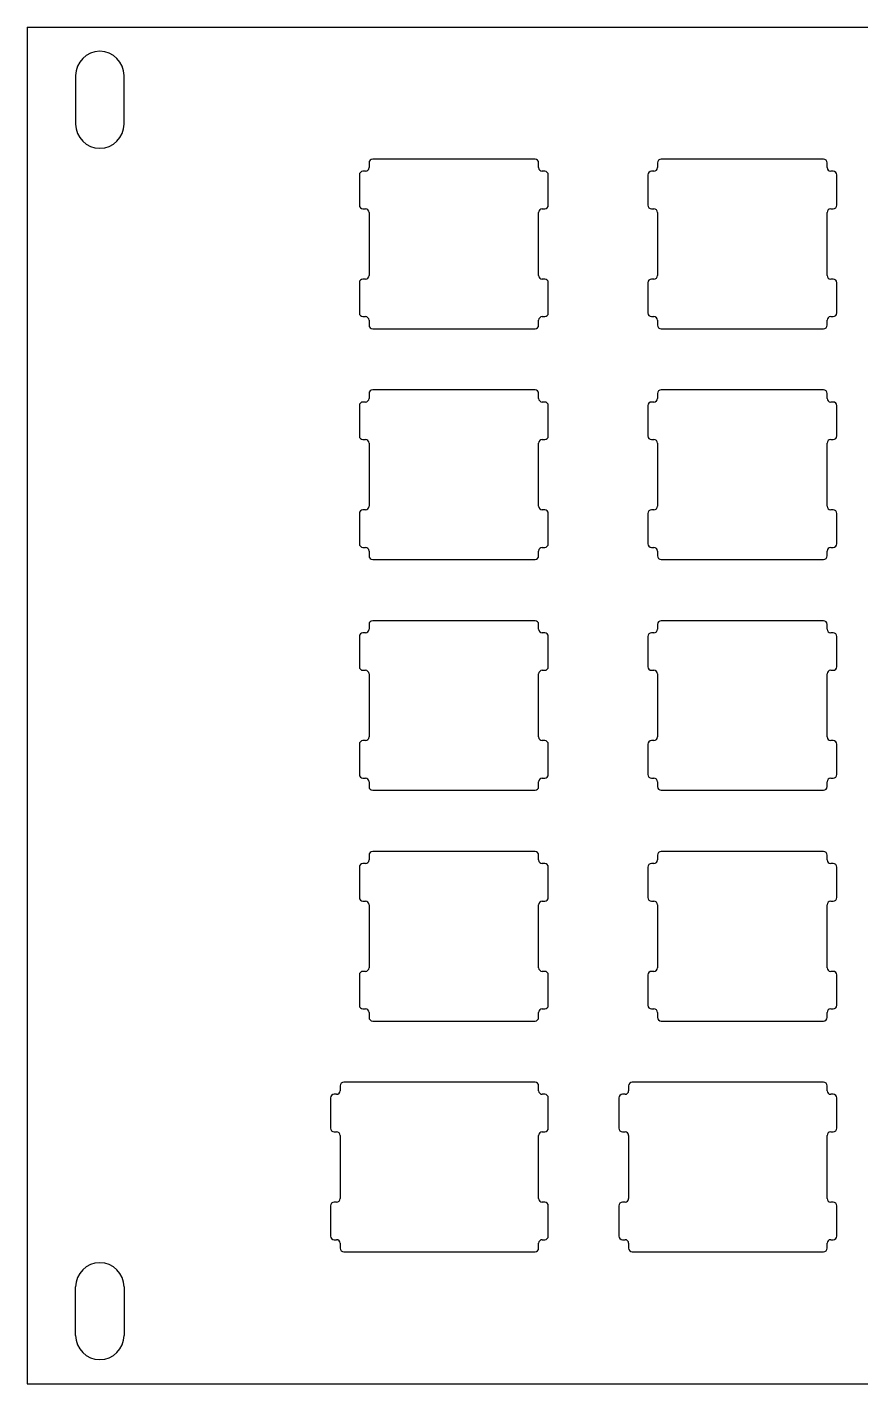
# Model space of a CAD drawing. Header units: millimetres. Extents: x 76 to 406, y 79 to 191.
# Drawn here: x 75.9 to 144.8, y 79.5 to 191.5 of the extents above; entities that cross this region are included whole.
import ezdxf

# ---------------------------------------------------------------- set-up
doc = ezdxf.new("R2010")
doc.units = ezdxf.units.MM
doc.header["$MEASUREMENT"] = 0
doc.layers.add('VISIBLE', color=7, linetype='Continuous', lineweight=0)

# ---------------------------------------------------------------- blocks, each defined once
blk = doc.blocks.new('Block_0')
at = {"layer": 'VISIBLE', "color": 7, "lineweight": 25}
for p, q in [((75.95, 191.47), (75.95, 79.47)), ((75.95, 191.47), (405.95, 191.47)), ((79.95, 187.47), (79.95, 183.47)), ((83.95, 183.47), (83.95, 187.47)), ((79.95, 83.47), (79.95, 87.47)), ((83.95, 87.47), (83.95, 83.47)), ((75.95, 79.47), (405.95, 79.47))]:
    blk.add_line(p, q, dxfattribs=at)
for points in [[(83.95, 187.47), (83.95, 188.57), (83.05, 189.47), (81.95, 189.47), (80.84, 189.47), (79.95, 188.57), (79.95, 187.47)], [(79.95, 183.47), (79.95, 182.36), (80.84, 181.47), (81.95, 181.47), (83.05, 181.47), (83.95, 182.36), (83.95, 183.47)], [(83.95, 87.47), (83.95, 88.57), (83.05, 89.47), (81.95, 89.47), (80.84, 89.47), (79.95, 88.57), (79.95, 87.47)], [(79.95, 83.47), (79.95, 82.36), (80.84, 81.47), (81.95, 81.47), (83.05, 81.47), (83.95, 82.36), (83.95, 83.47)]]:
    blk.add_open_spline(points, degree=3, knots=[0, 0, 0, 0, 1, 1, 1, 2, 2, 2, 2], dxfattribs=at)
blk = doc.blocks.new('Block_1')
at = {"layer": 'VISIBLE', "color": 7, "lineweight": 25}
for p, q in [((117.87, 180.57), (104.47, 180.57)), ((141.68, 180.57), (128.28, 180.57)), ((103.37, 179.27), (103.37, 176.77)), ((103.87, 179.57), (103.67, 179.57)), ((104.17, 180.27), (104.17, 179.87)), ((118.17, 179.87), (118.17, 180.27)), ((118.67, 179.57), (118.47, 179.57)), ((118.97, 176.77), (118.97, 179.27)), ((127.18, 179.27), (127.18, 176.77)), ((127.68, 179.57), (127.48, 179.57)), ((127.98, 180.27), (127.98, 179.87)), ((141.98, 179.87), (141.98, 180.27)), ((142.48, 179.57), (142.28, 179.57)), ((142.78, 176.77), (142.78, 179.27)), ((103.67, 176.47), (103.87, 176.47)), ((104.17, 176.17), (104.17, 170.97)), ((118.17, 170.97), (118.17, 176.17)), ((118.47, 176.47), (118.67, 176.47)), ((127.48, 176.47), (127.68, 176.47)), ((127.98, 176.17), (127.98, 170.97)), ((141.98, 170.97), (141.98, 176.17)), ((142.28, 176.47), (142.48, 176.47)), ((103.37, 170.37), (103.37, 167.87)), ((103.87, 170.67), (103.67, 170.67)), ((118.67, 170.67), (118.47, 170.67)), ((118.97, 167.87), (118.97, 170.37)), ((127.18, 170.37), (127.18, 167.87)), ((127.68, 170.67), (127.48, 170.67)), ((142.48, 170.67), (142.28, 170.67)), ((142.78, 167.87), (142.78, 170.37)), ((103.67, 167.57), (103.87, 167.57)), ((104.17, 167.27), (104.17, 166.87)), ((118.17, 166.87), (118.17, 167.27)), ((118.47, 167.57), (118.67, 167.57)), ((127.48, 167.57), (127.68, 167.57)), ((127.98, 167.27), (127.98, 166.87)), ((141.98, 166.87), (141.98, 167.27)), ((142.28, 167.57), (142.48, 167.57)), ((104.47, 166.57), (117.87, 166.57)), ((128.28, 166.57), (141.68, 166.57)), ((117.87, 161.52), (104.47, 161.52)), ((141.68, 161.52), (128.28, 161.52)), ((103.37, 160.22), (103.37, 157.72)), ((103.87, 160.52), (103.67, 160.52)), ((104.17, 161.22), (104.17, 160.82)), ((118.17, 160.82), (118.17, 161.22)), ((118.67, 160.52), (118.47, 160.52)), ((118.97, 157.72), (118.97, 160.22)), ((127.18, 160.22), (127.18, 157.72)), ((127.68, 160.52), (127.48, 160.52)), ((127.98, 161.22), (127.98, 160.82)), ((141.98, 160.82), (141.98, 161.22)), ((142.48, 160.52), (142.28, 160.52)), ((142.78, 157.72), (142.78, 160.22)), ((103.67, 157.42), (103.87, 157.42)), ((104.17, 157.12), (104.17, 151.92)), ((118.17, 151.92), (118.17, 157.12)), ((118.47, 157.42), (118.67, 157.42)), ((127.48, 157.42), (127.68, 157.42)), ((127.98, 157.12), (127.98, 151.92)), ((141.98, 151.92), (141.98, 157.12)), ((142.28, 157.42), (142.48, 157.42)), ((103.37, 151.32), (103.37, 148.82)), ((103.87, 151.62), (103.67, 151.62)), ((118.67, 151.62), (118.47, 151.62)), ((118.97, 148.82), (118.97, 151.32)), ((127.18, 151.32), (127.18, 148.82)), ((127.68, 151.62), (127.48, 151.62)), ((142.48, 151.62), (142.28, 151.62)), ((142.78, 148.82), (142.78, 151.32)), ((103.67, 148.52), (103.87, 148.52)), ((104.17, 148.22), (104.17, 147.82)), ((118.17, 147.82), (118.17, 148.22)), ((118.47, 148.52), (118.67, 148.52)), ((127.48, 148.52), (127.68, 148.52)), ((127.98, 148.22), (127.98, 147.82)), ((141.98, 147.82), (141.98, 148.22)), ((142.28, 148.52), (142.48, 148.52)), ((104.47, 147.52), (117.87, 147.52)), ((128.28, 147.52), (141.68, 147.52)), ((117.87, 142.46), (104.47, 142.46)), ((141.68, 142.46), (128.28, 142.46)), ((103.37, 141.17), (103.37, 138.67)), ((103.87, 141.47), (103.67, 141.47)), ((104.17, 142.16), (104.17, 141.77)), ((118.17, 141.77), (118.17, 142.16)), ((118.67, 141.47), (118.47, 141.47)), ((118.97, 138.67), (118.97, 141.17)), ((127.18, 141.17), (127.18, 138.67)), ((127.68, 141.47), (127.48, 141.47)), ((127.98, 142.16), (127.98, 141.77)), ((141.98, 141.77), (141.98, 142.16)), ((142.48, 141.47), (142.28, 141.47)), ((142.78, 138.67), (142.78, 141.17)), ((103.67, 138.37), (103.87, 138.37)), ((104.17, 138.07), (104.17, 132.87)), ((118.17, 132.87), (118.17, 138.07)), ((118.47, 138.37), (118.67, 138.37)), ((127.48, 138.37), (127.68, 138.37)), ((127.98, 138.07), (127.98, 132.87)), ((141.98, 132.87), (141.98, 138.07)), ((142.28, 138.37), (142.48, 138.37)), ((103.37, 132.27), (103.37, 129.77)), ((103.87, 132.57), (103.67, 132.57)), ((118.67, 132.57), (118.47, 132.57)), ((118.97, 129.77), (118.97, 132.27)), ((127.18, 132.27), (127.18, 129.77)), ((127.68, 132.57), (127.48, 132.57)), ((142.48, 132.57), (142.28, 132.57)), ((142.78, 129.77), (142.78, 132.27)), ((103.67, 129.47), (103.87, 129.47)), ((104.17, 129.17), (104.17, 128.77)), ((118.17, 128.77), (118.17, 129.17)), ((118.47, 129.47), (118.67, 129.47)), ((127.48, 129.47), (127.68, 129.47)), ((127.98, 129.17), (127.98, 128.77)), ((141.98, 128.77), (141.98, 129.17)), ((142.28, 129.47), (142.48, 129.47)), ((104.47, 128.47), (117.87, 128.47)), ((128.28, 128.47), (141.68, 128.47)), ((117.87, 123.42), (104.47, 123.42)), ((141.68, 123.42), (128.28, 123.42)), ((103.37, 122.12), (103.37, 119.62)), ((103.87, 122.42), (103.67, 122.42)), ((104.17, 123.12), (104.17, 122.72)), ((118.17, 122.72), (118.17, 123.12)), ((118.67, 122.42), (118.47, 122.42)), ((118.97, 119.62), (118.97, 122.12)), ((127.18, 122.12), (127.18, 119.62)), ((127.68, 122.42), (127.48, 122.42)), ((127.98, 123.12), (127.98, 122.72)), ((141.98, 122.72), (141.98, 123.12)), ((142.48, 122.42), (142.28, 122.42)), ((142.78, 119.62), (142.78, 122.12)), ((103.67, 119.32), (103.87, 119.32)), ((104.17, 119.02), (104.17, 113.82)), ((118.17, 113.82), (118.17, 119.02)), ((118.47, 119.32), (118.67, 119.32)), ((127.48, 119.32), (127.68, 119.32)), ((127.98, 119.02), (127.98, 113.82)), ((141.98, 113.82), (141.98, 119.02)), ((142.28, 119.32), (142.48, 119.32)), ((103.37, 113.22), (103.37, 110.72)), ((103.87, 113.52), (103.67, 113.52)), ((118.67, 113.52), (118.47, 113.52)), ((118.97, 110.72), (118.97, 113.22)), ((127.18, 113.22), (127.18, 110.72)), ((127.68, 113.52), (127.48, 113.52)), ((142.48, 113.52), (142.28, 113.52)), ((142.78, 110.72), (142.78, 113.22)), ((103.67, 110.42), (103.87, 110.42)), ((104.17, 110.12), (104.17, 109.72)), ((118.17, 109.72), (118.17, 110.12)), ((118.47, 110.42), (118.67, 110.42)), ((127.48, 110.42), (127.68, 110.42)), ((127.98, 110.12), (127.98, 109.72)), ((141.98, 109.72), (141.98, 110.12)), ((142.28, 110.42), (142.48, 110.42)), ((104.47, 109.42), (117.87, 109.42)), ((128.28, 109.42), (141.68, 109.42)), ((117.87, 104.37), (102.09, 104.37)), ((141.68, 104.37), (125.9, 104.37)), ((100.99, 103.07), (100.99, 100.57)), ((101.49, 103.37), (101.29, 103.37)), ((101.79, 104.07), (101.79, 103.67)), ((118.17, 103.67), (118.17, 104.07)), ((118.67, 103.37), (118.47, 103.37)), ((118.97, 100.57), (118.97, 103.07)), ((124.8, 103.07), (124.8, 100.57)), ((125.3, 103.37), (125.1, 103.37)), ((125.6, 104.07), (125.6, 103.67)), ((141.98, 103.67), (141.98, 104.07)), ((142.48, 103.37), (142.28, 103.37)), ((142.78, 100.57), (142.78, 103.07)), ((101.29, 100.27), (101.49, 100.27)), ((101.79, 99.97), (101.79, 94.77)), ((118.17, 94.77), (118.17, 99.97)), ((118.47, 100.27), (118.67, 100.27)), ((125.1, 100.27), (125.3, 100.27)), ((125.6, 99.97), (125.6, 94.77)), ((141.98, 94.77), (141.98, 99.97)), ((142.28, 100.27), (142.48, 100.27)), ((100.99, 94.17), (100.99, 91.67)), ((101.49, 94.47), (101.29, 94.47)), ((118.67, 94.47), (118.47, 94.47)), ((118.97, 91.67), (118.97, 94.17)), ((124.8, 94.17), (124.8, 91.67)), ((125.3, 94.47), (125.1, 94.47)), ((142.48, 94.47), (142.28, 94.47)), ((142.78, 91.67), (142.78, 94.17)), ((101.29, 91.37), (101.49, 91.37)), ((101.79, 91.07), (101.79, 90.67)), ((118.17, 90.67), (118.17, 91.07)), ((118.47, 91.37), (118.67, 91.37)), ((125.1, 91.37), (125.3, 91.37)), ((125.6, 91.07), (125.6, 90.67)), ((141.98, 90.67), (141.98, 91.07)), ((142.28, 91.37), (142.48, 91.37)), ((102.09, 90.37), (117.87, 90.37)), ((125.9, 90.37), (141.68, 90.37))]:
    blk.add_line(p, q, dxfattribs=at)
for points in [[(104.47, 180.57), (104.3, 180.57), (104.17, 180.43), (104.17, 180.27)], [(118.17, 180.27), (118.17, 180.43), (118.04, 180.57), (117.87, 180.57)], [(128.28, 180.57), (128.12, 180.57), (127.98, 180.43), (127.98, 180.27)], [(141.98, 180.27), (141.98, 180.43), (141.85, 180.57), (141.68, 180.57)], [(103.67, 179.57), (103.51, 179.57), (103.37, 179.43), (103.37, 179.27)], [(103.87, 179.57), (104.04, 179.57), (104.17, 179.7), (104.17, 179.87)], [(118.17, 179.87), (118.17, 179.7), (118.3, 179.57), (118.47, 179.57)], [(118.97, 179.27), (118.97, 179.43), (118.84, 179.57), (118.67, 179.57)], [(127.48, 179.57), (127.32, 179.57), (127.18, 179.43), (127.18, 179.27)], [(127.68, 179.57), (127.85, 179.57), (127.98, 179.7), (127.98, 179.87)], [(141.98, 179.87), (141.98, 179.7), (142.12, 179.57), (142.28, 179.57)], [(142.78, 179.27), (142.78, 179.43), (142.65, 179.57), (142.48, 179.57)], [(103.37, 176.77), (103.37, 176.6), (103.51, 176.47), (103.67, 176.47)], [(104.17, 176.17), (104.17, 176.33), (104.04, 176.47), (103.87, 176.47)], [(118.47, 176.47), (118.3, 176.47), (118.17, 176.33), (118.17, 176.17)], [(118.67, 176.47), (118.84, 176.47), (118.97, 176.6), (118.97, 176.77)], [(127.18, 176.77), (127.18, 176.6), (127.32, 176.47), (127.48, 176.47)], [(127.98, 176.17), (127.98, 176.33), (127.85, 176.47), (127.68, 176.47)], [(142.28, 176.47), (142.12, 176.47), (141.98, 176.33), (141.98, 176.17)], [(142.48, 176.47), (142.65, 176.47), (142.78, 176.6), (142.78, 176.77)], [(103.67, 170.67), (103.51, 170.67), (103.37, 170.53), (103.37, 170.37)], [(103.87, 170.67), (104.04, 170.67), (104.17, 170.8), (104.17, 170.97)], [(118.17, 170.97), (118.17, 170.8), (118.3, 170.67), (118.47, 170.67)], [(118.97, 170.37), (118.97, 170.53), (118.84, 170.67), (118.67, 170.67)], [(127.48, 170.67), (127.32, 170.67), (127.18, 170.53), (127.18, 170.37)], [(127.68, 170.67), (127.85, 170.67), (127.98, 170.8), (127.98, 170.97)], [(141.98, 170.97), (141.98, 170.8), (142.12, 170.67), (142.28, 170.67)], [(142.78, 170.37), (142.78, 170.53), (142.65, 170.67), (142.48, 170.67)], [(103.37, 167.87), (103.37, 167.7), (103.51, 167.57), (103.67, 167.57)], [(104.17, 167.27), (104.17, 167.43), (104.04, 167.57), (103.87, 167.57)], [(118.47, 167.57), (118.3, 167.57), (118.17, 167.43), (118.17, 167.27)], [(118.67, 167.57), (118.84, 167.57), (118.97, 167.7), (118.97, 167.87)], [(127.18, 167.87), (127.18, 167.7), (127.32, 167.57), (127.48, 167.57)], [(127.98, 167.27), (127.98, 167.43), (127.85, 167.57), (127.68, 167.57)], [(142.28, 167.57), (142.12, 167.57), (141.98, 167.43), (141.98, 167.27)], [(142.48, 167.57), (142.65, 167.57), (142.78, 167.7), (142.78, 167.87)], [(104.17, 166.87), (104.17, 166.7), (104.3, 166.57), (104.47, 166.57)], [(117.87, 166.57), (118.04, 166.57), (118.17, 166.7), (118.17, 166.87)], [(127.98, 166.87), (127.98, 166.7), (128.12, 166.57), (128.28, 166.57)], [(141.68, 166.57), (141.85, 166.57), (141.98, 166.7), (141.98, 166.87)], [(104.47, 161.52), (104.3, 161.52), (104.17, 161.38), (104.17, 161.22)], [(118.17, 161.22), (118.17, 161.38), (118.04, 161.52), (117.87, 161.52)], [(128.28, 161.52), (128.12, 161.52), (127.98, 161.38), (127.98, 161.22)], [(141.98, 161.22), (141.98, 161.38), (141.85, 161.52), (141.68, 161.52)], [(103.67, 160.52), (103.51, 160.52), (103.37, 160.38), (103.37, 160.22)], [(103.87, 160.52), (104.04, 160.52), (104.17, 160.65), (104.17, 160.82)], [(118.17, 160.82), (118.17, 160.65), (118.3, 160.52), (118.47, 160.52)], [(118.97, 160.22), (118.97, 160.38), (118.84, 160.52), (118.67, 160.52)], [(127.48, 160.52), (127.32, 160.52), (127.18, 160.38), (127.18, 160.22)], [(127.68, 160.52), (127.85, 160.52), (127.98, 160.65), (127.98, 160.82)], [(141.98, 160.82), (141.98, 160.65), (142.12, 160.52), (142.28, 160.52)], [(142.78, 160.22), (142.78, 160.38), (142.65, 160.52), (142.48, 160.52)], [(103.37, 157.72), (103.37, 157.55), (103.51, 157.42), (103.67, 157.42)], [(104.17, 157.12), (104.17, 157.28), (104.04, 157.42), (103.87, 157.42)], [(118.47, 157.42), (118.3, 157.42), (118.17, 157.28), (118.17, 157.12)], [(118.67, 157.42), (118.84, 157.42), (118.97, 157.55), (118.97, 157.72)], [(127.18, 157.72), (127.18, 157.55), (127.32, 157.42), (127.48, 157.42)], [(127.98, 157.12), (127.98, 157.28), (127.85, 157.42), (127.68, 157.42)], [(142.28, 157.42), (142.12, 157.42), (141.98, 157.28), (141.98, 157.12)], [(142.48, 157.42), (142.65, 157.42), (142.78, 157.55), (142.78, 157.72)], [(103.67, 151.62), (103.51, 151.62), (103.37, 151.48), (103.37, 151.32)], [(103.87, 151.62), (104.04, 151.62), (104.17, 151.75), (104.17, 151.92)], [(118.17, 151.92), (118.17, 151.75), (118.3, 151.62), (118.47, 151.62)], [(118.97, 151.32), (118.97, 151.48), (118.84, 151.62), (118.67, 151.62)], [(127.48, 151.62), (127.32, 151.62), (127.18, 151.48), (127.18, 151.32)], [(127.68, 151.62), (127.85, 151.62), (127.98, 151.75), (127.98, 151.92)], [(141.98, 151.92), (141.98, 151.75), (142.12, 151.62), (142.28, 151.62)], [(142.78, 151.32), (142.78, 151.48), (142.65, 151.62), (142.48, 151.62)], [(103.37, 148.82), (103.37, 148.65), (103.51, 148.52), (103.67, 148.52)], [(104.17, 148.22), (104.17, 148.38), (104.04, 148.52), (103.87, 148.52)], [(118.47, 148.52), (118.3, 148.52), (118.17, 148.38), (118.17, 148.22)], [(118.67, 148.52), (118.84, 148.52), (118.97, 148.65), (118.97, 148.82)], [(127.18, 148.82), (127.18, 148.65), (127.32, 148.52), (127.48, 148.52)], [(127.98, 148.22), (127.98, 148.38), (127.85, 148.52), (127.68, 148.52)], [(142.28, 148.52), (142.12, 148.52), (141.98, 148.38), (141.98, 148.22)], [(142.48, 148.52), (142.65, 148.52), (142.78, 148.65), (142.78, 148.82)], [(104.17, 147.82), (104.17, 147.65), (104.3, 147.52), (104.47, 147.52)], [(117.87, 147.52), (118.04, 147.52), (118.17, 147.65), (118.17, 147.82)], [(127.98, 147.82), (127.98, 147.65), (128.12, 147.52), (128.28, 147.52)], [(141.68, 147.52), (141.85, 147.52), (141.98, 147.65), (141.98, 147.82)], [(104.47, 142.46), (104.3, 142.46), (104.17, 142.33), (104.17, 142.16)], [(118.17, 142.16), (118.17, 142.33), (118.04, 142.46), (117.87, 142.46)], [(128.28, 142.46), (128.12, 142.46), (127.98, 142.33), (127.98, 142.16)], [(141.98, 142.16), (141.98, 142.33), (141.85, 142.46), (141.68, 142.46)], [(103.67, 141.47), (103.51, 141.47), (103.37, 141.33), (103.37, 141.17)], [(103.87, 141.47), (104.04, 141.47), (104.17, 141.6), (104.17, 141.77)], [(118.17, 141.77), (118.17, 141.6), (118.3, 141.47), (118.47, 141.47)], [(118.97, 141.17), (118.97, 141.33), (118.84, 141.47), (118.67, 141.47)], [(127.48, 141.47), (127.32, 141.47), (127.18, 141.33), (127.18, 141.17)], [(127.68, 141.47), (127.85, 141.47), (127.98, 141.6), (127.98, 141.77)], [(141.98, 141.77), (141.98, 141.6), (142.12, 141.47), (142.28, 141.47)], [(142.78, 141.17), (142.78, 141.33), (142.65, 141.47), (142.48, 141.47)], [(103.37, 138.67), (103.37, 138.5), (103.51, 138.37), (103.67, 138.37)], [(104.17, 138.07), (104.17, 138.23), (104.04, 138.37), (103.87, 138.37)], [(118.47, 138.37), (118.3, 138.37), (118.17, 138.23), (118.17, 138.07)], [(118.67, 138.37), (118.84, 138.37), (118.97, 138.5), (118.97, 138.67)], [(127.18, 138.67), (127.18, 138.5), (127.32, 138.37), (127.48, 138.37)], [(127.98, 138.07), (127.98, 138.23), (127.85, 138.37), (127.68, 138.37)], [(142.28, 138.37), (142.12, 138.37), (141.98, 138.23), (141.98, 138.07)], [(142.48, 138.37), (142.65, 138.37), (142.78, 138.5), (142.78, 138.67)], [(103.67, 132.57), (103.51, 132.57), (103.37, 132.43), (103.37, 132.27)], [(103.87, 132.57), (104.04, 132.57), (104.17, 132.7), (104.17, 132.87)], [(118.17, 132.87), (118.17, 132.7), (118.3, 132.57), (118.47, 132.57)], [(118.97, 132.27), (118.97, 132.43), (118.84, 132.57), (118.67, 132.57)], [(127.48, 132.57), (127.32, 132.57), (127.18, 132.43), (127.18, 132.27)], [(127.68, 132.57), (127.85, 132.57), (127.98, 132.7), (127.98, 132.87)], [(141.98, 132.87), (141.98, 132.7), (142.12, 132.57), (142.28, 132.57)], [(142.78, 132.27), (142.78, 132.43), (142.65, 132.57), (142.48, 132.57)], [(103.37, 129.77), (103.37, 129.6), (103.51, 129.47), (103.67, 129.47)], [(104.17, 129.17), (104.17, 129.33), (104.04, 129.47), (103.87, 129.47)], [(118.47, 129.47), (118.3, 129.47), (118.17, 129.33), (118.17, 129.17)], [(118.67, 129.47), (118.84, 129.47), (118.97, 129.6), (118.97, 129.77)], [(127.18, 129.77), (127.18, 129.6), (127.32, 129.47), (127.48, 129.47)], [(127.98, 129.17), (127.98, 129.33), (127.85, 129.47), (127.68, 129.47)], [(142.28, 129.47), (142.12, 129.47), (141.98, 129.33), (141.98, 129.17)], [(142.48, 129.47), (142.65, 129.47), (142.78, 129.6), (142.78, 129.77)], [(104.17, 128.77), (104.17, 128.6), (104.3, 128.47), (104.47, 128.47)], [(117.87, 128.47), (118.04, 128.47), (118.17, 128.6), (118.17, 128.77)], [(127.98, 128.77), (127.98, 128.6), (128.12, 128.47), (128.28, 128.47)], [(141.68, 128.47), (141.85, 128.47), (141.98, 128.6), (141.98, 128.77)], [(104.47, 123.42), (104.3, 123.42), (104.17, 123.28), (104.17, 123.12)], [(118.17, 123.12), (118.17, 123.28), (118.04, 123.42), (117.87, 123.42)], [(128.28, 123.42), (128.12, 123.42), (127.98, 123.28), (127.98, 123.12)], [(141.98, 123.12), (141.98, 123.28), (141.85, 123.42), (141.68, 123.42)], [(103.67, 122.42), (103.51, 122.42), (103.37, 122.28), (103.37, 122.12)], [(103.87, 122.42), (104.04, 122.42), (104.17, 122.55), (104.17, 122.72)], [(118.17, 122.72), (118.17, 122.55), (118.3, 122.42), (118.47, 122.42)], [(118.97, 122.12), (118.97, 122.28), (118.84, 122.42), (118.67, 122.42)], [(127.48, 122.42), (127.32, 122.42), (127.18, 122.28), (127.18, 122.12)], [(127.68, 122.42), (127.85, 122.42), (127.98, 122.55), (127.98, 122.72)], [(141.98, 122.72), (141.98, 122.55), (142.12, 122.42), (142.28, 122.42)], [(142.78, 122.12), (142.78, 122.28), (142.65, 122.42), (142.48, 122.42)], [(103.37, 119.62), (103.37, 119.45), (103.51, 119.32), (103.67, 119.32)], [(104.17, 119.02), (104.17, 119.18), (104.04, 119.32), (103.87, 119.32)], [(118.47, 119.32), (118.3, 119.32), (118.17, 119.18), (118.17, 119.02)], [(118.67, 119.32), (118.84, 119.32), (118.97, 119.45), (118.97, 119.62)], [(127.18, 119.62), (127.18, 119.45), (127.32, 119.32), (127.48, 119.32)], [(127.98, 119.02), (127.98, 119.18), (127.85, 119.32), (127.68, 119.32)], [(142.28, 119.32), (142.12, 119.32), (141.98, 119.18), (141.98, 119.02)], [(142.48, 119.32), (142.65, 119.32), (142.78, 119.45), (142.78, 119.62)], [(103.67, 113.52), (103.51, 113.52), (103.37, 113.38), (103.37, 113.22)], [(103.87, 113.52), (104.04, 113.52), (104.17, 113.65), (104.17, 113.82)], [(118.17, 113.82), (118.17, 113.65), (118.3, 113.52), (118.47, 113.52)], [(118.97, 113.22), (118.97, 113.38), (118.84, 113.52), (118.67, 113.52)], [(127.48, 113.52), (127.32, 113.52), (127.18, 113.38), (127.18, 113.22)], [(127.68, 113.52), (127.85, 113.52), (127.98, 113.65), (127.98, 113.82)], [(141.98, 113.82), (141.98, 113.65), (142.12, 113.52), (142.28, 113.52)], [(142.78, 113.22), (142.78, 113.38), (142.65, 113.52), (142.48, 113.52)], [(103.37, 110.72), (103.37, 110.55), (103.51, 110.42), (103.67, 110.42)], [(104.17, 110.12), (104.17, 110.28), (104.04, 110.42), (103.87, 110.42)], [(118.47, 110.42), (118.3, 110.42), (118.17, 110.28), (118.17, 110.12)], [(118.67, 110.42), (118.84, 110.42), (118.97, 110.55), (118.97, 110.72)], [(127.18, 110.72), (127.18, 110.55), (127.32, 110.42), (127.48, 110.42)], [(127.98, 110.12), (127.98, 110.28), (127.85, 110.42), (127.68, 110.42)], [(142.28, 110.42), (142.12, 110.42), (141.98, 110.28), (141.98, 110.12)], [(142.48, 110.42), (142.65, 110.42), (142.78, 110.55), (142.78, 110.72)], [(104.17, 109.72), (104.17, 109.55), (104.3, 109.42), (104.47, 109.42)], [(117.87, 109.42), (118.04, 109.42), (118.17, 109.55), (118.17, 109.72)], [(127.98, 109.72), (127.98, 109.55), (128.12, 109.42), (128.28, 109.42)], [(141.68, 109.42), (141.85, 109.42), (141.98, 109.55), (141.98, 109.72)], [(102.09, 104.37), (101.92, 104.37), (101.79, 104.23), (101.79, 104.07)], [(118.17, 104.07), (118.17, 104.23), (118.04, 104.37), (117.87, 104.37)], [(125.9, 104.37), (125.73, 104.37), (125.6, 104.23), (125.6, 104.07)], [(141.98, 104.07), (141.98, 104.23), (141.85, 104.37), (141.68, 104.37)], [(101.29, 103.37), (101.12, 103.37), (100.99, 103.23), (100.99, 103.07)], [(101.49, 103.37), (101.65, 103.37), (101.79, 103.5), (101.79, 103.67)], [(118.17, 103.67), (118.17, 103.5), (118.3, 103.37), (118.47, 103.37)], [(118.97, 103.07), (118.97, 103.23), (118.84, 103.37), (118.67, 103.37)], [(125.1, 103.37), (124.93, 103.37), (124.8, 103.23), (124.8, 103.07)], [(125.3, 103.37), (125.47, 103.37), (125.6, 103.5), (125.6, 103.67)], [(141.98, 103.67), (141.98, 103.5), (142.12, 103.37), (142.28, 103.37)], [(142.78, 103.07), (142.78, 103.23), (142.65, 103.37), (142.48, 103.37)], [(100.99, 100.57), (100.99, 100.4), (101.12, 100.27), (101.29, 100.27)], [(101.79, 99.97), (101.79, 100.13), (101.65, 100.27), (101.49, 100.27)], [(118.47, 100.27), (118.3, 100.27), (118.17, 100.13), (118.17, 99.97)], [(118.67, 100.27), (118.84, 100.27), (118.97, 100.4), (118.97, 100.57)], [(124.8, 100.57), (124.8, 100.4), (124.93, 100.27), (125.1, 100.27)], [(125.6, 99.97), (125.6, 100.13), (125.47, 100.27), (125.3, 100.27)], [(142.28, 100.27), (142.12, 100.27), (141.98, 100.13), (141.98, 99.97)], [(142.48, 100.27), (142.65, 100.27), (142.78, 100.4), (142.78, 100.57)], [(101.29, 94.47), (101.12, 94.47), (100.99, 94.33), (100.99, 94.17)], [(101.49, 94.47), (101.65, 94.47), (101.79, 94.6), (101.79, 94.77)], [(118.17, 94.77), (118.17, 94.6), (118.3, 94.47), (118.47, 94.47)], [(118.97, 94.17), (118.97, 94.33), (118.84, 94.47), (118.67, 94.47)], [(125.1, 94.47), (124.93, 94.47), (124.8, 94.33), (124.8, 94.17)], [(125.3, 94.47), (125.47, 94.47), (125.6, 94.6), (125.6, 94.77)], [(141.98, 94.77), (141.98, 94.6), (142.12, 94.47), (142.28, 94.47)], [(142.78, 94.17), (142.78, 94.33), (142.65, 94.47), (142.48, 94.47)], [(100.99, 91.67), (100.99, 91.5), (101.12, 91.37), (101.29, 91.37)], [(101.79, 91.07), (101.79, 91.23), (101.65, 91.37), (101.49, 91.37)], [(118.47, 91.37), (118.3, 91.37), (118.17, 91.23), (118.17, 91.07)], [(118.67, 91.37), (118.84, 91.37), (118.97, 91.5), (118.97, 91.67)], [(124.8, 91.67), (124.8, 91.5), (124.93, 91.37), (125.1, 91.37)], [(125.6, 91.07), (125.6, 91.23), (125.47, 91.37), (125.3, 91.37)], [(142.28, 91.37), (142.12, 91.37), (141.98, 91.23), (141.98, 91.07)], [(142.48, 91.37), (142.65, 91.37), (142.78, 91.5), (142.78, 91.67)], [(101.79, 90.67), (101.79, 90.5), (101.92, 90.37), (102.09, 90.37)], [(117.87, 90.37), (118.04, 90.37), (118.17, 90.5), (118.17, 90.67)], [(125.6, 90.67), (125.6, 90.5), (125.73, 90.37), (125.9, 90.37)], [(141.68, 90.37), (141.85, 90.37), (141.98, 90.5), (141.98, 90.67)]]:
    blk.add_open_spline(points, degree=3, dxfattribs=at)

msp = doc.modelspace()

# ---------------------------------------------------------------- block references
at = {"layer": 'VISIBLE'}
for name in ['Block_0', 'Block_1']:
    msp.add_blockref(name, (0, 0), dxfattribs=at)

doc.saveas('drawing.dxf')
